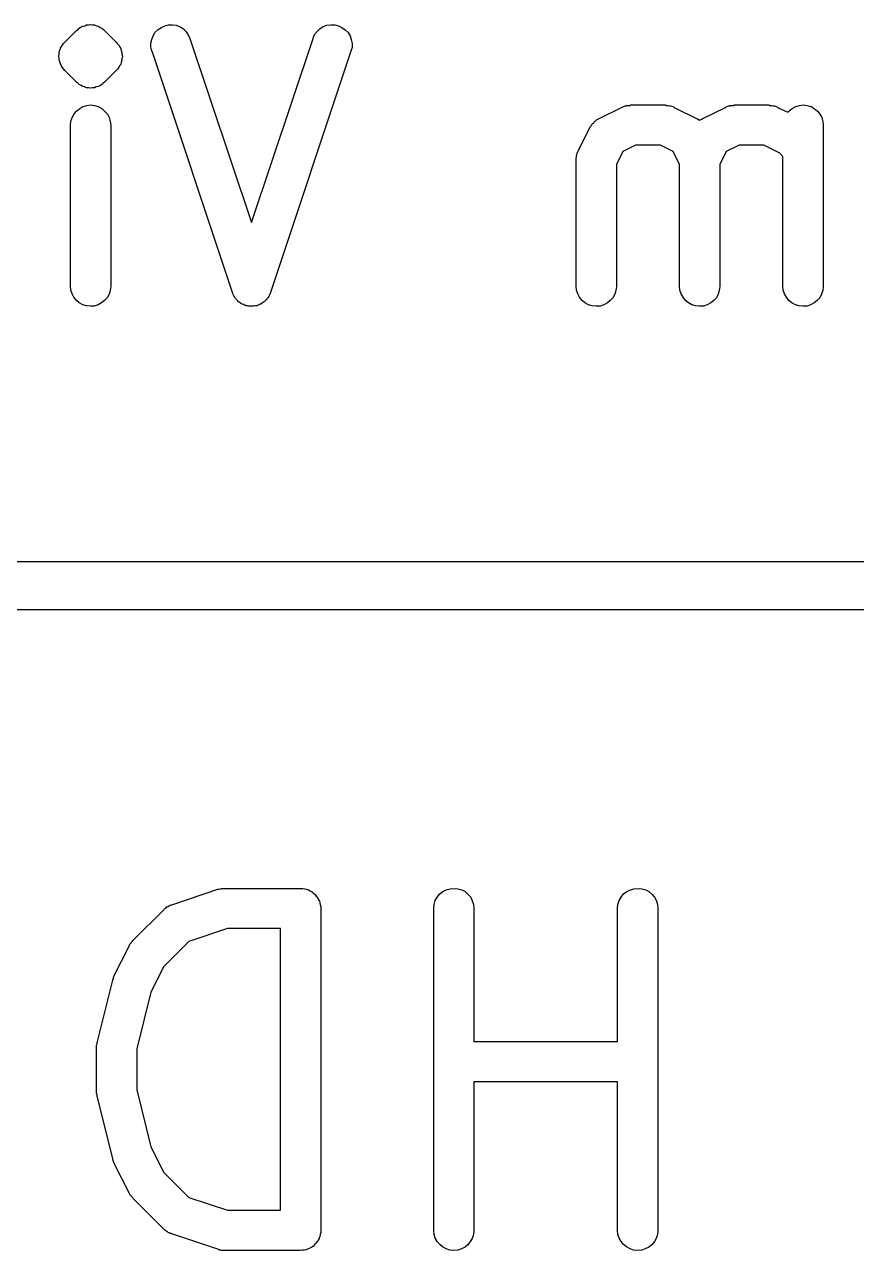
# Model space of a CAD drawing. Extents: x 57 to 139, y -149 to -36.
# Drawn here: x 101.968 to 104.036, y -129.541 to -126.494 of the extents above; entities that cross this region are included whole.
import ezdxf

# ---------------------------------------------------------------- set-up
doc = ezdxf.new("R2010")
doc.units = 0
doc.layers.add('BLACK', color=7, linetype='CONTINUOUS')

msp = doc.modelspace()

# ---------------------------------------------------------------- linework, layer by layer
at = {"layer": 'BLACK', "linetype": 'CONTINUOUS'}
for p, q in [((102.068, -126.538), (102.097, -126.509)), ((102.097, -126.509), (102.101, -126.506)), ((102.097, -126.509), (102.097, -126.509)), ((102.097, -126.509), (102.097, -126.509)), ((102.097, -126.509), (102.097, -126.509)), ((102.097, -126.509), (102.097, -126.509)), ((102.097, -126.509), (102.097, -126.509)), ((102.097, -126.509), (102.097, -126.509)), ((102.097, -126.509), (102.097, -126.509)), ((102.101, -126.506), (102.104, -126.503)), ((102.104, -126.503), (102.105, -126.503)), ((102.105, -126.502), (102.109, -126.5)), ((102.105, -126.503), (102.105, -126.502)), ((102.105, -126.503), (102.105, -126.503)), ((102.105, -126.503), (102.105, -126.503)), ((102.109, -126.5), (102.113, -126.498)), ((102.113, -126.498), (102.118, -126.497)), ((102.113, -126.498), (102.113, -126.498)), ((102.113, -126.498), (102.113, -126.498)), ((102.113, -126.498), (102.113, -126.498)), ((102.113, -126.498), (102.113, -126.498)), ((102.118, -126.497), (102.122, -126.495)), ((102.122, -126.495), (102.123, -126.495)), ((102.123, -126.495), (102.123, -126.495)), ((102.123, -126.495), (102.123, -126.495)), ((102.123, -126.495), (102.123, -126.495)), ((102.123, -126.495), (102.127, -126.495)), ((102.127, -126.495), (102.132, -126.494)), ((102.132, -126.494), (102.132, -126.494)), ((102.132, -126.494), (102.132, -126.494)), ((102.132, -126.494), (102.133, -126.494)), ((102.132, -126.494), (102.132, -126.494)), ((102.133, -126.494), (102.137, -126.495)), ((102.137, -126.495), (102.142, -126.495)), ((102.142, -126.495), (102.142, -126.495)), ((102.142, -126.495), (102.142, -126.495)), ((102.142, -126.495), (102.142, -126.495)), ((102.142, -126.495), (102.142, -126.495)), ((102.142, -126.495), (102.147, -126.497)), ((102.147, -126.497), (102.151, -126.498)), ((102.151, -126.498), (102.151, -126.498)), ((102.151, -126.498), (102.151, -126.498)), ((102.151, -126.498), (102.151, -126.498)), ((102.151, -126.498), (102.152, -126.498)), ((102.152, -126.498), (102.156, -126.501)), ((102.156, -126.501), (102.16, -126.503)), ((102.16, -126.503), (102.16, -126.503)), ((102.16, -126.503), (102.16, -126.503)), ((102.16, -126.503), (102.16, -126.503)), ((102.16, -126.503), (102.16, -126.503)), ((102.16, -126.503), (102.164, -126.506)), ((102.164, -126.506), (102.164, -126.506)), ((102.164, -126.506), (102.167, -126.509)), ((102.167, -126.509), (102.196, -126.538)), ((102.293, -126.513), (102.3, -126.506)), ((102.3, -126.506), (102.308, -126.501)), ((102.308, -126.501), (102.317, -126.497)), ((102.317, -126.497), (102.326, -126.495)), ((102.326, -126.495), (102.336, -126.495)), ((102.336, -126.495), (102.345, -126.496)), ((102.345, -126.496), (102.355, -126.5)), ((102.355, -126.5), (102.363, -126.505)), ((102.363, -126.505), (102.37, -126.512)), ((102.689, -126.519), (102.695, -126.511)), ((102.695, -126.511), (102.702, -126.505)), ((102.702, -126.505), (102.71, -126.499)), ((102.71, -126.499), (102.719, -126.496)), ((102.719, -126.496), (102.729, -126.495)), ((102.729, -126.495), (102.739, -126.495)), ((102.739, -126.495), (102.748, -126.497)), ((102.748, -126.497), (102.757, -126.501)), ((102.757, -126.501), (102.765, -126.507)), ((102.765, -126.507), (102.772, -126.514)), ((102.062, -126.545), (102.065, -126.541)), ((102.065, -126.541), (102.068, -126.538)), ((102.196, -126.538), (102.196, -126.538)), ((102.196, -126.538), (102.196, -126.538)), ((102.196, -126.538), (102.196, -126.538)), ((102.196, -126.538), (102.196, -126.538)), ((102.196, -126.538), (102.199, -126.542)), ((102.282, -126.54), (102.284, -126.531)), ((102.282, -126.55), (102.282, -126.54)), ((102.284, -126.531), (102.288, -126.522)), ((102.288, -126.522), (102.293, -126.513)), ((102.37, -126.512), (102.375, -126.52)), ((102.375, -126.52), (102.379, -126.529)), ((102.379, -126.529), (102.532, -126.986)), ((102.532, -126.986), (102.685, -126.529)), ((102.685, -126.528), (102.689, -126.519)), ((102.685, -126.529), (102.685, -126.528)), ((102.772, -126.514), (102.777, -126.522)), ((102.777, -126.522), (102.78, -126.531)), ((102.78, -126.531), (102.782, -126.541)), ((102.782, -126.541), (102.782, -126.551)), ((102.053, -126.572), (102.054, -126.568)), ((102.053, -126.573), (102.053, -126.572)), ((102.054, -126.563), (102.056, -126.558)), ((102.054, -126.568), (102.054, -126.563)), ((102.054, -126.563), (102.054, -126.563)), ((102.054, -126.563), (102.054, -126.563)), ((102.056, -126.558), (102.057, -126.554)), ((102.057, -126.553), (102.06, -126.549)), ((102.057, -126.554), (102.057, -126.553)), ((102.057, -126.554), (102.057, -126.554)), ((102.06, -126.549), (102.062, -126.545)), ((102.062, -126.545), (102.062, -126.545)), ((102.062, -126.545), (102.062, -126.545)), ((102.199, -126.542), (102.202, -126.545)), ((102.202, -126.545), (102.202, -126.546)), ((102.202, -126.546), (102.203, -126.546)), ((102.203, -126.546), (102.205, -126.55)), ((102.205, -126.55), (102.207, -126.554)), ((102.207, -126.554), (102.207, -126.554)), ((102.207, -126.554), (102.207, -126.554)), ((102.207, -126.554), (102.208, -126.559)), ((102.208, -126.559), (102.21, -126.563)), ((102.21, -126.563), (102.21, -126.564)), ((102.21, -126.564), (102.21, -126.564)), ((102.21, -126.564), (102.21, -126.568)), ((102.21, -126.568), (102.211, -126.573)), ((102.284, -126.56), (102.282, -126.55)), ((102.285, -126.56), (102.284, -126.56)), ((102.485, -127.16), (102.285, -126.56)), ((102.779, -126.56), (102.579, -127.16)), ((102.782, -126.551), (102.779, -126.56)), ((102.054, -126.578), (102.053, -126.573)), ((102.053, -126.573), (102.053, -126.573)), ((102.054, -126.582), (102.054, -126.578)), ((102.054, -126.583), (102.054, -126.582)), ((102.054, -126.582), (102.054, -126.582)), ((102.056, -126.587), (102.054, -126.583)), ((102.057, -126.592), (102.056, -126.587)), ((102.059, -126.596), (102.057, -126.592)), ((102.057, -126.592), (102.057, -126.592)), ((102.057, -126.592), (102.057, -126.592)), ((102.061, -126.6), (102.059, -126.596)), ((102.062, -126.6), (102.061, -126.6)), ((102.062, -126.601), (102.062, -126.6)), ((102.065, -126.604), (102.062, -126.601)), ((102.202, -126.601), (102.199, -126.605)), ((102.204, -126.597), (102.202, -126.601)), ((102.202, -126.601), (102.202, -126.601)), ((102.202, -126.601), (102.202, -126.601)), ((102.207, -126.593), (102.204, -126.597)), ((102.208, -126.588), (102.207, -126.592)), ((102.207, -126.592), (102.207, -126.592)), ((102.207, -126.592), (102.207, -126.593)), ((102.21, -126.583), (102.208, -126.588)), ((102.211, -126.574), (102.21, -126.578)), ((102.21, -126.578), (102.21, -126.583)), ((102.21, -126.583), (102.21, -126.583)), ((102.21, -126.583), (102.21, -126.583)), ((102.211, -126.573), (102.211, -126.573)), ((102.211, -126.573), (102.211, -126.574)), ((102.068, -126.608), (102.065, -126.604)), ((102.097, -126.637), (102.068, -126.608)), ((102.068, -126.608), (102.068, -126.608)), ((102.068, -126.608), (102.068, -126.608)), ((102.068, -126.608), (102.068, -126.608)), ((102.068, -126.608), (102.068, -126.608)), ((102.196, -126.608), (102.167, -126.637)), ((102.199, -126.605), (102.196, -126.608)), ((102.1, -126.64), (102.097, -126.637)), ((102.104, -126.643), (102.1, -126.64)), ((102.1, -126.64), (102.1, -126.64)), ((102.108, -126.645), (102.104, -126.643)), ((102.104, -126.643), (102.104, -126.643)), ((102.104, -126.643), (102.104, -126.643)), ((102.104, -126.643), (102.104, -126.643)), ((102.104, -126.643), (102.104, -126.643)), ((102.112, -126.648), (102.108, -126.645)), ((102.113, -126.648), (102.112, -126.648)), ((102.117, -126.649), (102.113, -126.648)), ((102.113, -126.648), (102.113, -126.648)), ((102.113, -126.648), (102.113, -126.648)), ((102.113, -126.648), (102.113, -126.648)), ((102.122, -126.651), (102.117, -126.649)), ((102.127, -126.651), (102.122, -126.651)), ((102.122, -126.651), (102.122, -126.651)), ((102.122, -126.651), (102.122, -126.651)), ((102.122, -126.651), (102.122, -126.651)), ((102.122, -126.651), (102.122, -126.651)), ((102.131, -126.652), (102.127, -126.651)), ((102.132, -126.652), (102.131, -126.652)), ((102.137, -126.651), (102.132, -126.652)), ((102.132, -126.652), (102.132, -126.652)), ((102.132, -126.652), (102.132, -126.652)), ((102.132, -126.652), (102.132, -126.652)), ((102.141, -126.651), (102.137, -126.651)), ((102.142, -126.651), (102.141, -126.651)), ((102.141, -126.651), (102.141, -126.651)), ((102.141, -126.651), (102.141, -126.651)), ((102.141, -126.651), (102.141, -126.651)), ((102.146, -126.649), (102.142, -126.651)), ((102.151, -126.648), (102.146, -126.649)), ((102.155, -126.646), (102.151, -126.648)), ((102.151, -126.648), (102.151, -126.648)), ((102.151, -126.648), (102.151, -126.648)), ((102.151, -126.648), (102.151, -126.648)), ((102.151, -126.648), (102.151, -126.648)), ((102.159, -126.644), (102.155, -126.646)), ((102.16, -126.643), (102.159, -126.643)), ((102.159, -126.643), (102.159, -126.643)), ((102.159, -126.643), (102.159, -126.643)), ((102.159, -126.643), (102.159, -126.644)), ((102.163, -126.64), (102.16, -126.643)), ((102.167, -126.637), (102.163, -126.64)), ((102.167, -126.637), (102.167, -126.637)), ((102.167, -126.637), (102.167, -126.637)), ((102.167, -126.637), (102.167, -126.637)), ((102.167, -126.637), (102.167, -126.637)), ((102.167, -126.637), (102.167, -126.637)), ((102.167, -126.637), (102.167, -126.637)), ((102.167, -126.637), (102.167, -126.637)), ((102.123, -126.695), (102.132, -126.694)), ((102.132, -126.694), (102.142, -126.695)), ((103.473, -126.695), (103.475, -126.694)), ((103.475, -126.694), (103.561, -126.694)), ((103.561, -126.694), (103.563, -126.695)), ((103.561, -126.694), (103.561, -126.694)), ((103.731, -126.695), (103.732, -126.694)), ((103.732, -126.694), (103.818, -126.694)), ((103.818, -126.694), (103.818, -126.694)), ((103.818, -126.694), (103.82, -126.695)), ((103.894, -126.695), (103.904, -126.694)), ((103.904, -126.694), (103.913, -126.695)), ((102.086, -126.725), (102.091, -126.716)), ((102.091, -126.716), (102.097, -126.709)), ((102.097, -126.709), (102.105, -126.703)), ((102.105, -126.703), (102.113, -126.698)), ((102.113, -126.698), (102.123, -126.695)), ((102.142, -126.695), (102.151, -126.698)), ((102.151, -126.698), (102.16, -126.703)), ((102.16, -126.703), (102.167, -126.709)), ((102.167, -126.709), (102.174, -126.717)), ((102.174, -126.717), (102.178, -126.725)), ((103.395, -126.728), (103.452, -126.7)), ((103.452, -126.7), (103.453, -126.699)), ((103.453, -126.699), (103.455, -126.699)), ((103.455, -126.699), (103.456, -126.698)), ((103.456, -126.698), (103.459, -126.697)), ((103.459, -126.697), (103.462, -126.696)), ((103.462, -126.696), (103.464, -126.696)), ((103.464, -126.696), (103.465, -126.695)), ((103.465, -126.695), (103.469, -126.695)), ((103.469, -126.695), (103.472, -126.695)), ((103.472, -126.695), (103.473, -126.695)), ((103.563, -126.695), (103.564, -126.695)), ((103.564, -126.695), (103.568, -126.695)), ((103.568, -126.695), (103.571, -126.696)), ((103.571, -126.696), (103.572, -126.696)), ((103.572, -126.696), (103.574, -126.696)), ((103.574, -126.696), (103.577, -126.697)), ((103.577, -126.697), (103.58, -126.698)), ((103.58, -126.698), (103.582, -126.699)), ((103.582, -126.699), (103.583, -126.7)), ((103.583, -126.7), (103.64, -126.728)), ((103.652, -126.728), (103.71, -126.7)), ((103.71, -126.7), (103.71, -126.699)), ((103.71, -126.699), (103.712, -126.699)), ((103.712, -126.699), (103.713, -126.698)), ((103.713, -126.698), (103.716, -126.697)), ((103.716, -126.697), (103.719, -126.696)), ((103.719, -126.696), (103.721, -126.696)), ((103.721, -126.696), (103.722, -126.695)), ((103.722, -126.695), (103.726, -126.695)), ((103.726, -126.695), (103.729, -126.695)), ((103.729, -126.695), (103.731, -126.695)), ((103.82, -126.695), (103.821, -126.695)), ((103.821, -126.695), (103.825, -126.695)), ((103.825, -126.695), (103.828, -126.696)), ((103.828, -126.696), (103.83, -126.696)), ((103.83, -126.696), (103.831, -126.696)), ((103.831, -126.696), (103.834, -126.697)), ((103.834, -126.697), (103.837, -126.698)), ((103.837, -126.698), (103.839, -126.699)), ((103.839, -126.699), (103.84, -126.7)), ((103.84, -126.7), (103.865, -126.712)), ((103.865, -126.712), (103.868, -126.709)), ((103.868, -126.709), (103.876, -126.703)), ((103.876, -126.703), (103.885, -126.698)), ((103.885, -126.698), (103.894, -126.695)), ((103.913, -126.695), (103.923, -126.698)), ((103.923, -126.698), (103.931, -126.703)), ((103.931, -126.703), (103.939, -126.709)), ((103.939, -126.709), (103.945, -126.717)), ((103.945, -126.717), (103.95, -126.725)), ((102.082, -126.744), (102.083, -126.734)), ((102.082, -127.144), (102.082, -126.744)), ((102.082, -126.744), (102.082, -126.744)), ((102.083, -126.734), (102.086, -126.725)), ((102.178, -126.725), (102.181, -126.735)), ((102.181, -126.735), (102.182, -126.744)), ((102.182, -126.744), (102.182, -127.144)), ((103.344, -126.808), (103.373, -126.751)), ((103.373, -126.75), (103.374, -126.749)), ((103.373, -126.751), (103.373, -126.75)), ((103.374, -126.748), (103.377, -126.745)), ((103.374, -126.749), (103.374, -126.748)), ((103.377, -126.745), (103.379, -126.742)), ((103.379, -126.741), (103.38, -126.74)), ((103.379, -126.742), (103.379, -126.741)), ((103.38, -126.74), (103.383, -126.738)), ((103.383, -126.738), (103.385, -126.735)), ((103.385, -126.735), (103.386, -126.734)), ((103.386, -126.734), (103.387, -126.733)), ((103.387, -126.733), (103.39, -126.731)), ((103.39, -126.731), (103.393, -126.729)), ((103.393, -126.729), (103.394, -126.729)), ((103.394, -126.729), (103.395, -126.728)), ((103.64, -126.728), (103.641, -126.729)), ((103.641, -126.729), (103.642, -126.729)), ((103.642, -126.729), (103.643, -126.73)), ((103.643, -126.73), (103.646, -126.732)), ((103.646, -126.732), (103.647, -126.731)), ((103.646, -126.732), (103.646, -126.732)), ((103.647, -126.731), (103.651, -126.729)), ((103.651, -126.729), (103.652, -126.729)), ((103.652, -126.729), (103.652, -126.728)), ((103.95, -126.725), (103.952, -126.735)), ((103.952, -126.735), (103.953, -126.744)), ((103.953, -126.744), (103.953, -127.144)), ((103.341, -126.817), (103.342, -126.814)), ((103.342, -126.814), (103.343, -126.81)), ((103.343, -126.81), (103.344, -126.809)), ((103.344, -126.809), (103.344, -126.808)), ((103.455, -126.81), (103.439, -126.842)), ((103.487, -126.794), (103.455, -126.81)), ((103.549, -126.794), (103.487, -126.794)), ((103.58, -126.81), (103.549, -126.794)), ((103.596, -126.842), (103.58, -126.81)), ((103.712, -126.81), (103.696, -126.842)), ((103.744, -126.794), (103.712, -126.81)), ((103.806, -126.794), (103.744, -126.794)), ((103.845, -126.814), (103.806, -126.794)), ((103.853, -126.822), (103.845, -126.814)), ((103.339, -126.827), (103.34, -126.823)), ((103.339, -126.828), (103.339, -126.827)), ((103.339, -126.829), (103.339, -126.828)), ((103.339, -126.83), (103.339, -126.829)), ((103.339, -127.144), (103.339, -126.83)), ((103.34, -126.82), (103.341, -126.818)), ((103.34, -126.823), (103.34, -126.82)), ((103.341, -126.818), (103.341, -126.817)), ((103.439, -126.842), (103.439, -127.144)), ((103.596, -127.144), (103.596, -126.842)), ((103.696, -126.842), (103.696, -127.144)), ((103.853, -127.144), (103.853, -126.822)), ((102.083, -127.154), (102.082, -127.144)), ((102.182, -127.145), (102.181, -127.155)), ((102.182, -127.144), (102.182, -127.145)), ((103.34, -127.154), (103.339, -127.144)), ((103.439, -127.145), (103.438, -127.155)), ((103.439, -127.144), (103.439, -127.145)), ((103.597, -127.154), (103.596, -127.144)), ((103.696, -127.145), (103.695, -127.155)), ((103.696, -127.144), (103.696, -127.145)), ((103.854, -127.154), (103.853, -127.144)), ((103.953, -127.145), (103.952, -127.155)), ((103.953, -127.144), (103.953, -127.145)), ((102.086, -127.163), (102.083, -127.154)), ((102.09, -127.172), (102.086, -127.163)), ((102.097, -127.18), (102.09, -127.172)), ((102.104, -127.186), (102.097, -127.18)), ((102.167, -127.18), (102.159, -127.186)), ((102.173, -127.173), (102.167, -127.18)), ((102.178, -127.164), (102.173, -127.173)), ((102.181, -127.155), (102.178, -127.164)), ((102.486, -127.163), (102.485, -127.16)), ((102.487, -127.167), (102.486, -127.163)), ((102.488, -127.168), (102.487, -127.167)), ((102.489, -127.169), (102.488, -127.168)), ((102.491, -127.172), (102.489, -127.169)), ((102.492, -127.175), (102.491, -127.172)), ((102.493, -127.176), (102.492, -127.175)), ((102.494, -127.177), (102.493, -127.176)), ((102.497, -127.18), (102.494, -127.177)), ((102.499, -127.182), (102.497, -127.18)), ((102.567, -127.18), (102.564, -127.182)), ((102.569, -127.178), (102.567, -127.18)), ((102.57, -127.176), (102.569, -127.178)), ((102.571, -127.175), (102.57, -127.176)), ((102.573, -127.173), (102.571, -127.175)), ((102.575, -127.17), (102.573, -127.173)), ((102.576, -127.168), (102.575, -127.17)), ((102.578, -127.164), (102.576, -127.167)), ((102.576, -127.167), (102.576, -127.168)), ((102.579, -127.161), (102.578, -127.164)), ((102.579, -127.16), (102.579, -127.161)), ((103.343, -127.163), (103.34, -127.154)), ((103.347, -127.172), (103.343, -127.163)), ((103.354, -127.18), (103.347, -127.172)), ((103.361, -127.186), (103.354, -127.18)), ((103.424, -127.18), (103.417, -127.186)), ((103.43, -127.173), (103.424, -127.18)), ((103.435, -127.164), (103.43, -127.173)), ((103.438, -127.155), (103.435, -127.164)), ((103.6, -127.163), (103.597, -127.154)), ((103.605, -127.172), (103.6, -127.163)), ((103.611, -127.18), (103.605, -127.172)), ((103.618, -127.186), (103.611, -127.18)), ((103.681, -127.18), (103.674, -127.186)), ((103.688, -127.173), (103.681, -127.18)), ((103.692, -127.164), (103.688, -127.173)), ((103.695, -127.155), (103.692, -127.164)), ((103.857, -127.163), (103.854, -127.154)), ((103.862, -127.172), (103.857, -127.163)), ((103.868, -127.18), (103.862, -127.172)), ((103.875, -127.186), (103.868, -127.18)), ((103.938, -127.18), (103.931, -127.186)), ((103.945, -127.173), (103.938, -127.18)), ((103.949, -127.164), (103.945, -127.173)), ((103.952, -127.155), (103.949, -127.164)), ((102.113, -127.191), (102.104, -127.186)), ((102.122, -127.193), (102.113, -127.191)), ((102.132, -127.194), (102.122, -127.193)), ((102.141, -127.194), (102.132, -127.194)), ((102.151, -127.191), (102.141, -127.194)), ((102.159, -127.186), (102.151, -127.191)), ((102.5, -127.183), (102.499, -127.182)), ((102.501, -127.184), (102.5, -127.183)), ((102.504, -127.186), (102.501, -127.184)), ((102.507, -127.188), (102.504, -127.186)), ((102.508, -127.188), (102.507, -127.188)), ((102.509, -127.189), (102.508, -127.188)), ((102.513, -127.19), (102.509, -127.189)), ((102.516, -127.192), (102.513, -127.19)), ((102.517, -127.192), (102.516, -127.192)), ((102.519, -127.193), (102.517, -127.192)), ((102.522, -127.193), (102.519, -127.193)), ((102.525, -127.194), (102.522, -127.193)), ((102.527, -127.194), (102.525, -127.194)), ((102.528, -127.194), (102.527, -127.194)), ((102.532, -127.194), (102.528, -127.194)), ((102.535, -127.194), (102.532, -127.194)), ((102.537, -127.194), (102.535, -127.194)), ((102.538, -127.194), (102.537, -127.194)), ((102.541, -127.193), (102.538, -127.194)), ((102.545, -127.193), (102.541, -127.193)), ((102.546, -127.192), (102.545, -127.193)), ((102.547, -127.192), (102.546, -127.192)), ((102.551, -127.191), (102.547, -127.192)), ((102.554, -127.189), (102.551, -127.191)), ((102.555, -127.189), (102.554, -127.189)), ((102.556, -127.188), (102.555, -127.189)), ((102.559, -127.186), (102.556, -127.188)), ((102.562, -127.184), (102.559, -127.186)), ((102.563, -127.183), (102.562, -127.184)), ((102.564, -127.182), (102.563, -127.183)), ((103.37, -127.191), (103.361, -127.186)), ((103.379, -127.193), (103.37, -127.191)), ((103.389, -127.194), (103.379, -127.193)), ((103.399, -127.194), (103.389, -127.194)), ((103.408, -127.191), (103.399, -127.194)), ((103.417, -127.186), (103.408, -127.191)), ((103.627, -127.191), (103.618, -127.186)), ((103.636, -127.193), (103.627, -127.191)), ((103.646, -127.194), (103.636, -127.193)), ((103.656, -127.194), (103.646, -127.194)), ((103.665, -127.191), (103.656, -127.194)), ((103.674, -127.186), (103.665, -127.191)), ((103.884, -127.191), (103.875, -127.186)), ((103.893, -127.193), (103.884, -127.191)), ((103.903, -127.194), (103.893, -127.193)), ((103.913, -127.194), (103.903, -127.194)), ((103.922, -127.191), (103.913, -127.194)), ((103.931, -127.186), (103.922, -127.191)), ((100.333, -127.829), (106.553, -127.829)), ((106.556, -127.949), (100.327, -127.949)), ((102.334, -128.682), (102.448, -128.643)), ((102.448, -128.643), (102.449, -128.643)), ((102.449, -128.643), (102.451, -128.643)), ((102.451, -128.643), (102.454, -128.642)), ((102.454, -128.642), (102.456, -128.642)), ((102.456, -128.642), (102.458, -128.641)), ((102.458, -128.641), (102.461, -128.641)), ((102.461, -128.641), (102.464, -128.641)), ((102.464, -128.641), (102.654, -128.641)), ((102.654, -128.641), (102.655, -128.641)), ((102.655, -128.641), (102.655, -128.641)), ((102.655, -128.641), (102.655, -128.641)), ((102.655, -128.641), (102.655, -128.641)), ((102.655, -128.641), (102.66, -128.641)), ((102.66, -128.641), (102.664, -128.642)), ((102.664, -128.642), (102.664, -128.642)), ((102.664, -128.642), (102.665, -128.642)), ((102.665, -128.642), (102.669, -128.643)), ((102.669, -128.643), (102.674, -128.645)), ((103.016, -128.645), (103.026, -128.642)), ((103.026, -128.642), (103.036, -128.641)), ((103.036, -128.641), (103.045, -128.642)), ((103.045, -128.642), (103.055, -128.645)), ((103.474, -128.645), (103.483, -128.642)), ((103.483, -128.642), (103.493, -128.641)), ((103.493, -128.641), (103.502, -128.642)), ((103.502, -128.642), (103.512, -128.645)), ((102.674, -128.645), (102.674, -128.645)), ((102.674, -128.645), (102.674, -128.645)), ((102.674, -128.645), (102.678, -128.647)), ((102.678, -128.647), (102.682, -128.649)), ((102.682, -128.649), (102.682, -128.65)), ((102.682, -128.65), (102.682, -128.65)), ((102.682, -128.65), (102.686, -128.653)), ((102.686, -128.653), (102.69, -128.656)), ((102.69, -128.656), (102.69, -128.656)), ((102.69, -128.656), (102.69, -128.656)), ((102.69, -128.656), (102.693, -128.66)), ((102.693, -128.66), (102.696, -128.663)), ((102.696, -128.663), (102.696, -128.663)), ((102.696, -128.663), (102.696, -128.664)), ((102.696, -128.664), (102.698, -128.668)), ((102.698, -128.668), (102.7, -128.672)), ((102.7, -128.672), (102.7, -128.672)), ((102.7, -128.672), (102.701, -128.672)), ((102.701, -128.672), (102.702, -128.677)), ((102.986, -128.681), (102.989, -128.671)), ((102.989, -128.671), (102.994, -128.663)), ((102.994, -128.663), (103, -128.655)), ((103, -128.655), (103.008, -128.649)), ((103.008, -128.649), (103.016, -128.645)), ((103.055, -128.645), (103.063, -128.649)), ((103.063, -128.649), (103.071, -128.656)), ((103.071, -128.656), (103.077, -128.663)), ((103.077, -128.663), (103.081, -128.672)), ((103.081, -128.672), (103.084, -128.681)), ((103.443, -128.681), (103.446, -128.671)), ((103.446, -128.671), (103.451, -128.663)), ((103.451, -128.663), (103.457, -128.655)), ((103.457, -128.655), (103.465, -128.649)), ((103.465, -128.649), (103.474, -128.645)), ((103.512, -128.645), (103.52, -128.649)), ((103.52, -128.649), (103.528, -128.656)), ((103.528, -128.656), (103.534, -128.663)), ((103.534, -128.663), (103.539, -128.672)), ((103.539, -128.672), (103.541, -128.681)), ((102.238, -128.77), (102.314, -128.694)), ((102.314, -128.694), (102.315, -128.693)), ((102.315, -128.693), (102.316, -128.692)), ((102.316, -128.692), (102.317, -128.691)), ((102.317, -128.691), (102.32, -128.689)), ((102.32, -128.689), (102.322, -128.687)), ((102.322, -128.687), (102.324, -128.686)), ((102.324, -128.686), (102.325, -128.686)), ((102.325, -128.686), (102.328, -128.684)), ((102.328, -128.684), (102.331, -128.683)), ((102.331, -128.683), (102.332, -128.682)), ((102.332, -128.682), (102.334, -128.682)), ((102.702, -128.677), (102.703, -128.681)), ((102.703, -128.681), (102.703, -128.681)), ((102.703, -128.681), (102.703, -128.682)), ((102.703, -128.682), (102.704, -128.686)), ((102.704, -128.686), (102.704, -128.691)), ((102.704, -128.691), (102.704, -129.491)), ((102.985, -128.69), (102.986, -128.681)), ((102.985, -128.691), (102.985, -128.69)), ((102.985, -129.491), (102.985, -128.691)), ((103.084, -128.681), (103.085, -128.691)), ((103.085, -128.691), (103.085, -129.022)), ((103.442, -128.69), (103.443, -128.681)), ((103.442, -128.691), (103.442, -128.69)), ((103.442, -129.022), (103.442, -128.691)), ((103.541, -128.681), (103.542, -128.691)), ((103.542, -128.691), (103.542, -129.491)), ((102.472, -128.741), (102.376, -128.773)), ((102.604, -128.741), (102.472, -128.741)), ((102.604, -129.441), (102.604, -128.741)), ((102.19, -128.859), (102.229, -128.783)), ((102.229, -128.782), (102.23, -128.78)), ((102.229, -128.783), (102.229, -128.782)), ((102.23, -128.78), (102.232, -128.777)), ((102.232, -128.777), (102.233, -128.776)), ((102.233, -128.776), (102.234, -128.774)), ((102.234, -128.774), (102.236, -128.772)), ((102.236, -128.772), (102.238, -128.77)), ((102.376, -128.773), (102.314, -128.835)), ((102.314, -128.835), (102.282, -128.899)), ((102.149, -129.022), (102.187, -128.869)), ((102.187, -128.868), (102.189, -128.864)), ((102.187, -128.869), (102.187, -128.868)), ((102.187, -128.868), (102.187, -128.868)), ((102.187, -128.869), (102.187, -128.869)), ((102.189, -128.864), (102.19, -128.859)), ((102.19, -128.859), (102.19, -128.859)), ((102.19, -128.859), (102.19, -128.859)), ((102.282, -128.899), (102.247, -129.04)), ((102.147, -129.031), (102.148, -129.027)), ((102.147, -129.032), (102.147, -129.031)), ((102.147, -129.033), (102.147, -129.032)), ((102.147, -129.034), (102.147, -129.033)), ((102.147, -129.148), (102.147, -129.034)), ((102.148, -129.023), (102.149, -129.022)), ((102.148, -129.027), (102.148, -129.023)), ((102.148, -129.023), (102.148, -129.023)), ((102.247, -129.04), (102.247, -129.142)), ((103.085, -129.022), (103.442, -129.022)), ((103.442, -129.122), (103.085, -129.122)), ((103.085, -129.122), (103.085, -129.491)), ((103.442, -129.491), (103.442, -129.122)), ((102.147, -129.149), (102.147, -129.148)), ((102.147, -129.15), (102.147, -129.149)), ((102.148, -129.154), (102.147, -129.15)), ((102.148, -129.158), (102.148, -129.154)), ((102.148, -129.159), (102.148, -129.158)), ((102.149, -129.16), (102.148, -129.159)), ((102.148, -129.159), (102.148, -129.159)), ((102.187, -129.313), (102.149, -129.16)), ((102.247, -129.142), (102.282, -129.283)), ((102.282, -129.283), (102.314, -129.347)), ((102.188, -129.317), (102.187, -129.313)), ((102.187, -129.313), (102.187, -129.313)), ((102.187, -129.313), (102.187, -129.313)), ((102.19, -129.322), (102.188, -129.317)), ((102.19, -129.323), (102.19, -129.322)), ((102.19, -129.322), (102.19, -129.322)), ((102.19, -129.322), (102.19, -129.322)), ((102.229, -129.399), (102.19, -129.323)), ((102.314, -129.347), (102.376, -129.409)), ((102.23, -129.401), (102.229, -129.399)), ((102.231, -129.404), (102.23, -129.401)), ((102.233, -129.405), (102.231, -129.404)), ((102.234, -129.407), (102.233, -129.405)), ((102.236, -129.409), (102.234, -129.407)), ((102.237, -129.411), (102.236, -129.409)), ((102.238, -129.412), (102.237, -129.411)), ((102.314, -129.488), (102.238, -129.412)), ((102.376, -129.409), (102.472, -129.441)), ((102.472, -129.441), (102.604, -129.441)), ((102.315, -129.489), (102.314, -129.488)), ((102.316, -129.49), (102.315, -129.489)), ((102.319, -129.492), (102.316, -129.49)), ((102.322, -129.494), (102.319, -129.492)), ((102.323, -129.495), (102.322, -129.494)), ((102.324, -129.496), (102.323, -129.495)), ((102.327, -129.497), (102.324, -129.496)), ((102.33, -129.499), (102.327, -129.497)), ((102.704, -129.496), (102.703, -129.501)), ((102.704, -129.491), (102.704, -129.491)), ((102.704, -129.491), (102.704, -129.491)), ((102.704, -129.491), (102.704, -129.491)), ((102.704, -129.491), (102.704, -129.492)), ((102.704, -129.492), (102.704, -129.496)), ((102.986, -129.501), (102.985, -129.491)), ((103.085, -129.492), (103.084, -129.501)), ((103.085, -129.491), (103.085, -129.492)), ((103.443, -129.501), (103.442, -129.491)), ((103.542, -129.492), (103.541, -129.501)), ((103.542, -129.491), (103.542, -129.492)), ((102.332, -129.499), (102.33, -129.499)), ((102.333, -129.5), (102.332, -129.499)), ((102.334, -129.5), (102.333, -129.5)), ((102.448, -129.538), (102.334, -129.5)), ((102.689, -129.527), (102.686, -129.53)), ((102.692, -129.523), (102.689, -129.526)), ((102.689, -129.526), (102.689, -129.526)), ((102.689, -129.526), (102.689, -129.527)), ((102.695, -129.519), (102.692, -129.523)), ((102.696, -129.519), (102.695, -129.519)), ((102.698, -129.515), (102.696, -129.519)), ((102.696, -129.519), (102.696, -129.519)), ((102.7, -129.511), (102.698, -129.515)), ((102.702, -129.506), (102.7, -129.51)), ((102.7, -129.51), (102.7, -129.51)), ((102.7, -129.51), (102.7, -129.511)), ((102.703, -129.501), (102.702, -129.506)), ((102.703, -129.501), (102.703, -129.501)), ((102.703, -129.501), (102.703, -129.501)), ((102.989, -129.51), (102.986, -129.501)), ((102.994, -129.519), (102.989, -129.51)), ((103, -129.526), (102.994, -129.519)), ((103.007, -129.532), (103, -129.526)), ((103.07, -129.527), (103.063, -129.533)), ((103.076, -129.519), (103.07, -129.527)), ((103.081, -129.511), (103.076, -129.519)), ((103.084, -129.501), (103.081, -129.511)), ((103.446, -129.51), (103.443, -129.501)), ((103.451, -129.519), (103.446, -129.51)), ((103.457, -129.526), (103.451, -129.519)), ((103.464, -129.532), (103.457, -129.526)), ((103.527, -129.527), (103.52, -129.533)), ((103.534, -129.519), (103.527, -129.527)), ((103.538, -129.511), (103.534, -129.519)), ((103.541, -129.501), (103.538, -129.511)), ((102.451, -129.539), (102.448, -129.538)), ((102.453, -129.54), (102.451, -129.539)), ((102.455, -129.54), (102.453, -129.54)), ((102.457, -129.541), (102.455, -129.54)), ((102.46, -129.541), (102.457, -129.541)), ((102.463, -129.541), (102.46, -129.541)), ((102.464, -129.541), (102.463, -129.541)), ((102.654, -129.541), (102.464, -129.541)), ((102.659, -129.54), (102.654, -129.541)), ((102.664, -129.54), (102.659, -129.54)), ((102.668, -129.539), (102.664, -129.54)), ((102.664, -129.54), (102.664, -129.54)), ((102.664, -129.54), (102.664, -129.54)), ((102.673, -129.537), (102.668, -129.539)), ((102.677, -129.535), (102.673, -129.537)), ((102.673, -129.537), (102.673, -129.537)), ((102.673, -129.537), (102.673, -129.537)), ((102.682, -129.533), (102.677, -129.535)), ((102.686, -129.53), (102.682, -129.533)), ((102.682, -129.533), (102.682, -129.533)), ((102.682, -129.533), (102.682, -129.533)), ((103.016, -129.537), (103.007, -129.532)), ((103.025, -129.54), (103.016, -129.537)), ((103.035, -129.541), (103.025, -129.54)), ((103.045, -129.54), (103.035, -129.541)), ((103.054, -129.537), (103.045, -129.54)), ((103.063, -129.533), (103.054, -129.537)), ((103.473, -129.537), (103.464, -129.532)), ((103.482, -129.54), (103.473, -129.537)), ((103.492, -129.541), (103.482, -129.54)), ((103.502, -129.54), (103.492, -129.541)), ((103.511, -129.537), (103.502, -129.54)), ((103.52, -129.533), (103.511, -129.537))]:
    msp.add_line(p, q, dxfattribs=at)

doc.saveas('drawing.dxf')
